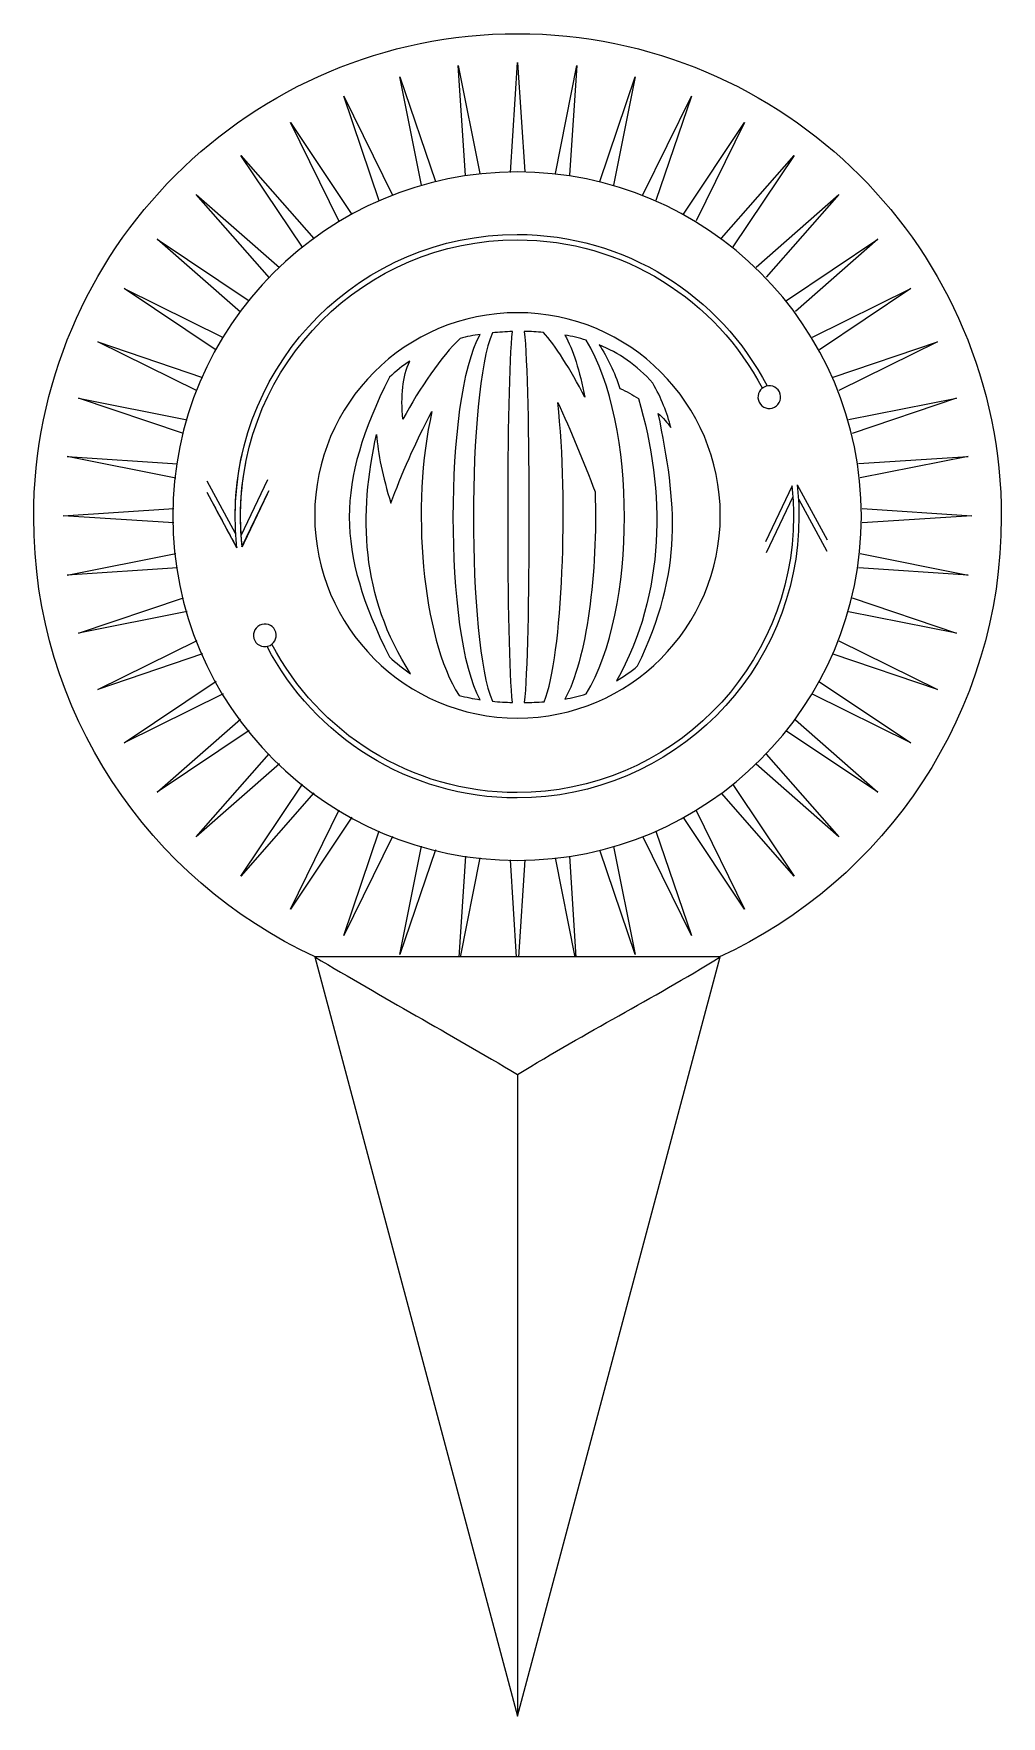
# Model space of a CAD drawing. Header units: inches. Extents: x -0.69 to 0.69, y -1.2 to 1.2.
import ezdxf

# ---------------------------------------------------------------- set-up
doc = ezdxf.new("R2010")
doc.units = ezdxf.units.IN
doc.header["$MEASUREMENT"] = 0
doc.layers.add('Layer 1', color=7, linetype='Continuous')

msp = doc.modelspace()

# ---------------------------------------------------------------- linework, layer by layer
at = {"layer": 'Layer 1', "color": 35, "lineweight": 18}
for points, knots in [([(-0.2882, -0.1166), (-0.5249, -0.0075), (-0.6892, 0.2319), (-0.6892, 0.5097), (-0.6892, 0.5097), (-0.6892, 0.8904), (-0.3806, 1.1989), (0, 1.1989), (0, 1.1989), (0.3806, 1.1989), (0.6892, 0.8904), (0.6892, 0.5097), (0.6892, 0.5097), (0.6892, 0.2315), (0.5244, -0.0082), (0.287, -0.1171)], [0, 0, 0, 0, 0.2, 0.2, 0.2, 0.2, 0.4, 0.4, 0.4, 0.4, 0.6, 0.6, 0.6, 0.6, 1, 1, 1, 1]), ([(-0.0739, 0.9969), (-0.0739, 0.9969), (-0.0843, 1.1536), (-0.0843, 1.1536), (-0.0843, 1.1536), (-0.0843, 1.1536), (-0.0538, 0.9996), (-0.0538, 0.9996)], [0, 0, 0, 0, 0.333333, 0.333333, 0.333333, 0.333333, 1, 1, 1, 1]), ([(-0.0102, 1.0009), (-0.0102, 1.0009), (0, 1.1578), (0, 1.1578), (0, 1.1578), (0, 1.1578), (0.0104, 1.0022), (0.0104, 1.0022)], [0, 0, 0, 0, 0.333333, 0.333333, 0.333333, 0.333333, 1, 1, 1, 1]), ([(0.054, 0.9996), (0.054, 0.9996), (0.0845, 1.1536), (0.0845, 1.1536), (0.0845, 1.1536), (0.0845, 1.1536), (0.0741, 0.9972), (0.0741, 0.9972)], [0, 0, 0, 0, 0.333333, 0.333333, 0.333333, 0.333333, 1, 1, 1, 1]), ([(-0.1366, 0.9829), (-0.1366, 0.9829), (-0.1674, 1.1372), (-0.1674, 1.1372), (-0.1674, 1.1372), (-0.1674, 1.1372), (-0.1168, 0.9882), (-0.1168, 0.9882)], [0, 0, 0, 0, 0.333333, 0.333333, 0.333333, 0.333333, 1, 1, 1, 1]), ([(0.1172, 0.9884), (0.1172, 0.9884), (0.1676, 1.1372), (0.1676, 1.1372), (0.1676, 1.1372), (0.1676, 1.1372), (0.1369, 0.9831), (0.1369, 0.9831)], [0, 0, 0, 0, 0.333333, 0.333333, 0.333333, 0.333333, 1, 1, 1, 1]), ([(-0.1969, 0.9608), (-0.1969, 0.9608), (-0.2476, 1.11), (-0.2476, 1.11), (-0.2476, 1.11), (-0.2476, 1.11), (-0.178, 0.9688), (-0.178, 0.9688)], [0, 0, 0, 0, 0.333333, 0.333333, 0.333333, 0.333333, 1, 1, 1, 1]), ([(0.1785, 0.9691), (0.1785, 0.9691), (0.2478, 1.11), (0.2478, 1.11), (0.2478, 1.11), (0.2478, 1.11), (0.1972, 0.9613), (0.1972, 0.9613)], [0, 0, 0, 0, 0.333333, 0.333333, 0.333333, 0.333333, 1, 1, 1, 1]), ([(-0.2539, 0.9313), (-0.2539, 0.9313), (-0.3236, 1.0725), (-0.3236, 1.0725), (-0.3236, 1.0725), (-0.3236, 1.0725), (-0.2362, 0.9414), (-0.2362, 0.9414)], [0, 0, 0, 0, 0.333333, 0.333333, 0.333333, 0.333333, 1, 1, 1, 1]), ([(0.2364, 0.9419), (0.2364, 0.9419), (0.3236, 1.0725), (0.3236, 1.0725), (0.3236, 1.0725), (0.3236, 1.0725), (0.2543, 0.932), (0.2543, 0.932)], [0, 0, 0, 0, 0.333333, 0.333333, 0.333333, 0.333333, 1, 1, 1, 1]), ([(-0.3064, 0.8945), (-0.3064, 0.8945), (-0.3939, 1.0255), (-0.3939, 1.0255), (-0.3939, 1.0255), (-0.3939, 1.0255), (-0.2899, 0.907), (-0.2899, 0.907)], [0, 0, 0, 0, 0.333333, 0.333333, 0.333333, 0.333333, 1, 1, 1, 1]), ([(0.2907, 0.9075), (0.2907, 0.9075), (0.3941, 1.0255), (0.3941, 1.0255), (0.3941, 1.0255), (0.3941, 1.0255), (0.3069, 0.8952), (0.3069, 0.8952)], [0, 0, 0, 0, 0.333333, 0.333333, 0.333333, 0.333333, 1, 1, 1, 1]), ([(-0.3534, 0.8511), (-0.3534, 0.8511), (-0.4576, 0.9698), (-0.4576, 0.9698), (-0.4576, 0.9698), (-0.4576, 0.9698), (-0.3391, 0.8656), (-0.3391, 0.8656)], [0, 0, 0, 0, 0.333333, 0.333333, 0.333333, 0.333333, 1, 1, 1, 1]), ([(0.3398, 0.8664), (0.3398, 0.8664), (0.4578, 0.9698), (0.4578, 0.9698), (0.4578, 0.9698), (0.4578, 0.9698), (0.3544, 0.8518), (0.3544, 0.8518)], [0, 0, 0, 0, 0.333333, 0.333333, 0.333333, 0.333333, 1, 1, 1, 1]), ([(-0.3948, 0.8019), (-0.3948, 0.8019), (-0.5135, 0.9061), (-0.5135, 0.9061), (-0.5135, 0.9061), (-0.5135, 0.9061), (-0.3822, 0.8184), (-0.3822, 0.8184)], [0, 0, 0, 0, 0.333333, 0.333333, 0.333333, 0.333333, 1, 1, 1, 1]), ([(0.3832, 0.8189), (0.3832, 0.8189), (0.5135, 0.9061), (0.5135, 0.9061), (0.5135, 0.9061), (0.5135, 0.9061), (0.3958, 0.8029), (0.3958, 0.8029)], [0, 0, 0, 0, 0.333333, 0.333333, 0.333333, 0.333333, 1, 1, 1, 1]), ([(-0.4292, 0.7479), (-0.4292, 0.7479), (-0.5605, 0.8356), (-0.5605, 0.8356), (-0.5605, 0.8356), (-0.5605, 0.8356), (-0.4191, 0.7658), (-0.4191, 0.7658)], [0, 0, 0, 0, 0.333333, 0.333333, 0.333333, 0.333333, 1, 1, 1, 1]), ([(0.4203, 0.7663), (0.4203, 0.7663), (0.5605, 0.8356), (0.5605, 0.8356), (0.5605, 0.8356), (0.5605, 0.8356), (0.4304, 0.7486), (0.4304, 0.7486)], [0, 0, 0, 0, 0.333333, 0.333333, 0.333333, 0.333333, 1, 1, 1, 1]), ([(0.2889, 0.5125), (0.2889, 0.353), (0.1595, 0.2236), (0, 0.2236), (0, 0.2236), (-0.1595, 0.2236), (-0.2889, 0.353), (-0.2889, 0.5125), (-0.2889, 0.5125), (-0.2889, 0.672), (-0.1595, 0.8013), (0, 0.8013), (0, 0.8013), (0.1595, 0.8013), (0.2889, 0.672), (0.2889, 0.5125)], [0, 0, 0, 0, 0.2, 0.2, 0.2, 0.2, 0.4, 0.4, 0.4, 0.4, 0.6, 0.6, 0.6, 0.6, 1, 1, 1, 1]), ([(-0.4564, 0.69), (-0.4564, 0.69), (-0.5978, 0.7598), (-0.5978, 0.7598), (-0.5978, 0.7598), (-0.5978, 0.7598), (-0.4486, 0.7089), (-0.4486, 0.7089)], [0, 0, 0, 0, 0.333333, 0.333333, 0.333333, 0.333333, 1, 1, 1, 1]), ([(0.4498, 0.7094), (0.4498, 0.7094), (0.5981, 0.7598), (0.5981, 0.7598), (0.5981, 0.7598), (0.5981, 0.7598), (0.4576, 0.6905), (0.4576, 0.6905)], [0, 0, 0, 0, 0.333333, 0.333333, 0.333333, 0.333333, 1, 1, 1, 1]), ([(-0.4757, 0.629), (-0.4757, 0.629), (-0.6252, 0.6796), (-0.6252, 0.6796), (-0.6252, 0.6796), (-0.6252, 0.6796), (-0.4704, 0.6488), (-0.4704, 0.6488)], [0, 0, 0, 0, 0.333333, 0.333333, 0.333333, 0.333333, 1, 1, 1, 1]), ([(0.4716, 0.6491), (0.4716, 0.6491), (0.6252, 0.6796), (0.6252, 0.6796), (0.6252, 0.6796), (0.6252, 0.6796), (0.4769, 0.6292), (0.4769, 0.6292)], [0, 0, 0, 0, 0.333333, 0.333333, 0.333333, 0.333333, 1, 1, 1, 1]), ([(-0.4869, 0.5657), (-0.4869, 0.5657), (-0.6417, 0.5965), (-0.6417, 0.5965), (-0.6417, 0.5965), (-0.6417, 0.5965), (-0.4842, 0.5861), (-0.4842, 0.5861)], [0, 0, 0, 0, 0.333333, 0.333333, 0.333333, 0.333333, 1, 1, 1, 1]), ([(0.4857, 0.5863), (0.4857, 0.5863), (0.6419, 0.5965), (0.6419, 0.5965), (0.6419, 0.5965), (0.6419, 0.5965), (0.4883, 0.566), (0.4883, 0.566)], [0, 0, 0, 0, 0.333333, 0.333333, 0.333333, 0.333333, 1, 1, 1, 1]), ([(-0.4895, 0.5018), (-0.4895, 0.5018), (-0.6472, 0.512), (-0.6472, 0.512), (-0.6472, 0.512), (-0.6472, 0.512), (-0.4895, 0.5224), (-0.4895, 0.5224)], [0, 0, 0, 0, 0.333333, 0.333333, 0.333333, 0.333333, 1, 1, 1, 1]), ([(0.491, 0.5221), (0.491, 0.5221), (0.6472, 0.512), (0.6472, 0.512), (0.6472, 0.512), (0.6472, 0.512), (0.491, 0.5018), (0.491, 0.5018)], [0, 0, 0, 0, 0.333333, 0.333333, 0.333333, 0.333333, 1, 1, 1, 1]), ([(-0.4842, 0.4379), (-0.4842, 0.4379), (-0.6417, 0.4274), (-0.6417, 0.4274), (-0.6417, 0.4274), (-0.6417, 0.4274), (-0.4869, 0.4582), (-0.4869, 0.4582)], [0, 0, 0, 0, 0.333333, 0.333333, 0.333333, 0.333333, 1, 1, 1, 1]), ([(0.4883, 0.458), (0.4883, 0.458), (0.6419, 0.4274), (0.6419, 0.4274), (0.6419, 0.4274), (0.6419, 0.4274), (0.4857, 0.4379), (0.4857, 0.4379)], [0, 0, 0, 0, 0.333333, 0.333333, 0.333333, 0.333333, 1, 1, 1, 1]), ([(-0.4704, 0.3754), (-0.4704, 0.3754), (-0.6252, 0.3446), (-0.6252, 0.3446), (-0.6252, 0.3446), (-0.6252, 0.3446), (-0.4757, 0.3952), (-0.4757, 0.3952)], [0, 0, 0, 0, 0.333333, 0.333333, 0.333333, 0.333333, 1, 1, 1, 1]), ([(0.4769, 0.395), (0.4769, 0.395), (0.6252, 0.3446), (0.6252, 0.3446), (0.6252, 0.3446), (0.6252, 0.3446), (0.4716, 0.3751), (0.4716, 0.3751)], [0, 0, 0, 0, 0.333333, 0.333333, 0.333333, 0.333333, 1, 1, 1, 1]), ([(-0.4486, 0.315), (-0.4486, 0.315), (-0.5978, 0.2644), (-0.5978, 0.2644), (-0.5978, 0.2644), (-0.5978, 0.2644), (-0.4564, 0.3342), (-0.4564, 0.3342)], [0, 0, 0, 0, 0.333333, 0.333333, 0.333333, 0.333333, 1, 1, 1, 1]), ([(0.4576, 0.3337), (0.4576, 0.3337), (0.5981, 0.2644), (0.5981, 0.2644), (0.5981, 0.2644), (0.5981, 0.2644), (0.4498, 0.3148), (0.4498, 0.3148)], [0, 0, 0, 0, 0.333333, 0.333333, 0.333333, 0.333333, 1, 1, 1, 1]), ([(-0.4191, 0.2581), (-0.4191, 0.2581), (-0.5605, 0.1884), (-0.5605, 0.1884), (-0.5605, 0.1884), (-0.5605, 0.1884), (-0.4292, 0.276), (-0.4292, 0.276)], [0, 0, 0, 0, 0.333333, 0.333333, 0.333333, 0.333333, 1, 1, 1, 1]), ([(0.4302, 0.2753), (0.4302, 0.2753), (0.5605, 0.1884), (0.5605, 0.1884), (0.5605, 0.1884), (0.5605, 0.1884), (0.4203, 0.2576), (0.4203, 0.2576)], [0, 0, 0, 0, 0.333333, 0.333333, 0.333333, 0.333333, 1, 1, 1, 1]), ([(-0.3822, 0.2058), (-0.3822, 0.2058), (-0.5135, 0.1181), (-0.5135, 0.1181), (-0.5135, 0.1181), (-0.5135, 0.1181), (-0.3948, 0.222), (-0.3948, 0.222)], [0, 0, 0, 0, 0.333333, 0.333333, 0.333333, 0.333333, 1, 1, 1, 1]), ([(0.3958, 0.2213), (0.3958, 0.2213), (0.5135, 0.1181), (0.5135, 0.1181), (0.5135, 0.1181), (0.5135, 0.1181), (0.3832, 0.2051), (0.3832, 0.2051)], [0, 0, 0, 0, 0.333333, 0.333333, 0.333333, 0.333333, 1, 1, 1, 1]), ([(-0.3391, 0.1583), (-0.3391, 0.1583), (-0.4576, 0.0544), (-0.4576, 0.0544), (-0.4576, 0.0544), (-0.4576, 0.0544), (-0.3537, 0.1729), (-0.3537, 0.1729)], [0, 0, 0, 0, 0.333333, 0.333333, 0.333333, 0.333333, 1, 1, 1, 1]), ([(0.3544, 0.1721), (0.3544, 0.1721), (0.4578, 0.0544), (0.4578, 0.0544), (0.4578, 0.0544), (0.4578, 0.0544), (0.3398, 0.1578), (0.3398, 0.1578)], [0, 0, 0, 0, 0.333333, 0.333333, 0.333333, 0.333333, 1, 1, 1, 1]), ([(-0.2899, 0.1169), (-0.2899, 0.1169), (-0.3939, -0.0016), (-0.3939, -0.0016), (-0.3939, -0.0016), (-0.3939, -0.0016), (-0.3064, 0.1295), (-0.3064, 0.1295)], [0, 0, 0, 0, 0.333333, 0.333333, 0.333333, 0.333333, 1, 1, 1, 1]), ([(0.3069, 0.1288), (0.3069, 0.1288), (0.3941, -0.0016), (0.3941, -0.0016), (0.3941, -0.0016), (0.3941, -0.0016), (0.2907, 0.1164), (0.2907, 0.1164)], [0, 0, 0, 0, 0.333333, 0.333333, 0.333333, 0.333333, 1, 1, 1, 1]), ([(-0.2362, 0.0825), (-0.2362, 0.0825), (-0.3236, -0.0485), (-0.3236, -0.0485), (-0.3236, -0.0485), (-0.3236, -0.0485), (-0.2539, 0.0927), (-0.2539, 0.0927)], [0, 0, 0, 0, 0.333333, 0.333333, 0.333333, 0.333333, 1, 1, 1, 1]), ([(0.2543, 0.0919), (0.2543, 0.0919), (0.3236, -0.0485), (0.3236, -0.0485), (0.3236, -0.0485), (0.3236, -0.0485), (0.2364, 0.082), (0.2364, 0.082)], [0, 0, 0, 0, 0.333333, 0.333333, 0.333333, 0.333333, 1, 1, 1, 1]), ([(-0.178, 0.0551), (-0.178, 0.0551), (-0.2476, -0.0861), (-0.2476, -0.0861), (-0.2476, -0.0861), (-0.2476, -0.0861), (-0.1969, 0.0631), (-0.1969, 0.0631)], [0, 0, 0, 0, 0.333333, 0.333333, 0.333333, 0.333333, 1, 1, 1, 1]), ([(0.1972, 0.0626), (0.1972, 0.0626), (0.2478, -0.0861), (0.2478, -0.0861), (0.2478, -0.0861), (0.2478, -0.0861), (0.1785, 0.0549), (0.1785, 0.0549)], [0, 0, 0, 0, 0.333333, 0.333333, 0.333333, 0.333333, 1, 1, 1, 1]), ([(-0.1168, 0.0358), (-0.1168, 0.0358), (-0.1674, -0.1132), (-0.1674, -0.1132), (-0.1674, -0.1132), (-0.1674, -0.1132), (-0.1366, 0.0411), (-0.1366, 0.0411)], [0, 0, 0, 0, 0.333333, 0.333333, 0.333333, 0.333333, 1, 1, 1, 1]), ([(0.1369, 0.0408), (0.1369, 0.0408), (0.1676, -0.1132), (0.1676, -0.1132), (0.1676, -0.1132), (0.1676, -0.1132), (0.1172, 0.0355), (0.1172, 0.0355)], [0, 0, 0, 0, 0.333333, 0.333333, 0.333333, 0.333333, 1, 1, 1, 1]), ([(0, -1.1989), (0, -1.1989), (-0.2889, -0.1168), (-0.2889, -0.1168), (-0.2889, -0.1168), (-0.2889, -0.1168), (0.2889, -0.1168), (0.2889, -0.1168), (0.2889, -0.1168), (0.2889, -0.1168), (0, -1.1989), (0, -1.1989)], [0, 0, 0, 0, 0.25, 0.25, 0.25, 0.25, 0.5, 0.5, 0.5, 0.5, 1, 1, 1, 1]), ([(-0.2889, -0.1168), (-0.1893, -0.1759), (-0.0995, -0.2251), (0, -0.2842), (0, -0.2842), (0.1012, -0.2225), (0.1877, -0.1785), (0.2889, -0.1168)], [0, 0, 0, 0, 0.333333, 0.333333, 0.333333, 0.333333, 1, 1, 1, 1])]:
    msp.add_open_spline(points, degree=3, knots=knots, dxfattribs=at)
at = {"layer": 'Layer 1', "lineweight": 9}
for points, knots in [([(0.4899, 0.5113), (0.4899, 0.2404), (0.2703, 0.0208), (-0.0006, 0.0208), (-0.0006, 0.0208), (-0.2715, 0.0208), (-0.4911, 0.2404), (-0.4911, 0.5113), (-0.4911, 0.5113), (-0.4911, 0.7822), (-0.2715, 1.0018), (-0.0006, 1.0018), (-0.0006, 1.0018), (0.2703, 1.0018), (0.4899, 0.7822), (0.4899, 0.5113)], [0, 0, 0, 0, 0.2, 0.2, 0.2, 0.2, 0.4, 0.4, 0.4, 0.4, 0.6, 0.6, 0.6, 0.6, 1, 1, 1, 1]), ([(-0.1632, 0.6495), (-0.1391, 0.6942), (-0.1089, 0.7386), (-0.0819, 0.7646), (-0.0819, 0.7646), (-0.0722, 0.7671), (-0.0626, 0.769), (-0.0532, 0.7704), (-0.0532, 0.7704), (-0.1043, 0.6804), (-0.1043, 0.3399), (-0.0532, 0.2498), (-0.0532, 0.2498), (-0.0631, 0.2513), (-0.0731, 0.2533), (-0.0833, 0.256), (-0.0833, 0.256), (-0.136, 0.3374), (-0.1523, 0.5276), (-0.1219, 0.6605), (-0.1219, 0.6605), (-0.1454, 0.6165), (-0.1659, 0.5697), (-0.1803, 0.5297), (-0.1803, 0.5297), (-0.1922, 0.5681), (-0.1987, 0.6001), (-0.2007, 0.6277), (-0.2007, 0.6277), (-0.2263, 0.5148), (-0.2238, 0.3971), (-0.1522, 0.2869), (-0.1522, 0.2869), (-0.1626, 0.2938), (-0.1728, 0.3019), (-0.1825, 0.311), (-0.1825, 0.311), (-0.2586, 0.4637), (-0.2586, 0.5566), (-0.1825, 0.7092), (-0.1825, 0.7092), (-0.1732, 0.718), (-0.1635, 0.7257), (-0.1536, 0.7324), (-0.1536, 0.7324), (-0.164, 0.7101), (-0.1665, 0.6825), (-0.1632, 0.6495)], [0, 0, 0, 0, 0.076923, 0.076923, 0.076923, 0.076923, 0.153846, 0.153846, 0.153846, 0.153846, 0.230769, 0.230769, 0.230769, 0.230769, 0.307692, 0.307692, 0.307692, 0.307692, 0.384615, 0.384615, 0.384615, 0.384615, 0.461538, 0.461538, 0.461538, 0.461538, 0.538462, 0.538462, 0.538462, 0.538462, 0.615385, 0.615385, 0.615385, 0.615385, 0.692308, 0.692308, 0.692308, 0.692308, 0.769231, 0.769231, 0.769231, 0.769231, 0.846154, 0.846154, 0.846154, 0.846154, 1, 1, 1, 1]), ([(-0.0358, 0.7726), (-0.0261, 0.7736), (-0.0167, 0.7741), (-0.0073, 0.7744), (-0.0073, 0.7744), (-0.0156, 0.6983), (-0.0156, 0.3219), (-0.0073, 0.2459), (-0.0073, 0.2459), (-0.0167, 0.2461), (-0.0261, 0.2467), (-0.0358, 0.2476), (-0.0358, 0.2476), (-0.0718, 0.3301), (-0.0718, 0.6901), (-0.0358, 0.7726)], [0, 0, 0, 0, 0.2, 0.2, 0.2, 0.2, 0.4, 0.4, 0.4, 0.4, 0.6, 0.6, 0.6, 0.6, 1, 1, 1, 1]), ([(0.0573, 0.6734), (0.0732, 0.5336), (0.0639, 0.3112), (0.0382, 0.247), (0.0382, 0.247), (0.0286, 0.2462), (0.0191, 0.2458), (0.0097, 0.2457), (0.0097, 0.2457), (0.0184, 0.3222), (0.0184, 0.698), (0.0097, 0.7745), (0.0097, 0.7745), (0.0187, 0.7744), (0.0277, 0.774), (0.0369, 0.7733), (0.0369, 0.7733), (0.0535, 0.7552), (0.075, 0.7211), (0.096, 0.6807), (0.096, 0.6807), (0.0888, 0.7178), (0.079, 0.7495), (0.0675, 0.7694), (0.0675, 0.7694), (0.0775, 0.7677), (0.0876, 0.7653), (0.0979, 0.7621), (0.0979, 0.7621), (0.1704, 0.6432), (0.1704, 0.3771), (0.0979, 0.2581), (0.0979, 0.2581), (0.0876, 0.2549), (0.0775, 0.2525), (0.0675, 0.2508), (0.0675, 0.2508), (0.0982, 0.3049), (0.1148, 0.432), (0.1104, 0.5462), (0.1104, 0.5462), (0.0945, 0.5891), (0.0754, 0.6342), (0.0573, 0.6734)], [0, 0, 0, 0, 0.083333, 0.083333, 0.083333, 0.083333, 0.166667, 0.166667, 0.166667, 0.166667, 0.25, 0.25, 0.25, 0.25, 0.333333, 0.333333, 0.333333, 0.333333, 0.416667, 0.416667, 0.416667, 0.416667, 0.5, 0.5, 0.5, 0.5, 0.583333, 0.583333, 0.583333, 0.583333, 0.666667, 0.666667, 0.666667, 0.666667, 0.75, 0.75, 0.75, 0.75, 0.833333, 0.833333, 0.833333, 0.833333, 1, 1, 1, 1]), ([(0.1926, 0.7009), (0.205, 0.6799), (0.2132, 0.6581), (0.2185, 0.6377), (0.2185, 0.6377), (0.2134, 0.6446), (0.2073, 0.6512), (0.2006, 0.6575), (0.2006, 0.6575), (0.2268, 0.5299), (0.2371, 0.4337), (0.171, 0.2979), (0.171, 0.2979), (0.1614, 0.2898), (0.1514, 0.2828), (0.1412, 0.2769), (0.1412, 0.2769), (0.2111, 0.4023), (0.2114, 0.5454), (0.1722, 0.6791), (0.1722, 0.6791), (0.1639, 0.6843), (0.1551, 0.689), (0.146, 0.6933), (0.146, 0.6933), (0.138, 0.7166), (0.1281, 0.7381), (0.1165, 0.7554), (0.1165, 0.7554), (0.1433, 0.7445), (0.1706, 0.7265), (0.1926, 0.7009)], [0, 0, 0, 0, 0.111111, 0.111111, 0.111111, 0.111111, 0.222222, 0.222222, 0.222222, 0.222222, 0.333333, 0.333333, 0.333333, 0.333333, 0.444444, 0.444444, 0.444444, 0.444444, 0.555556, 0.555556, 0.555556, 0.555556, 0.666667, 0.666667, 0.666667, 0.666667, 0.777778, 0.777778, 0.777778, 0.777778, 1, 1, 1, 1])]:
    msp.add_open_spline(points, degree=3, knots=knots, dxfattribs=at)
at = {"layer": 'Layer 1', "color": 35, "lineweight": 9}
for points, knots in [([(-0.4021, 0.5113), (-0.4021, 0.733), (-0.2224, 0.9128), (-0.0006, 0.9128), (-0.0006, 0.9128), (0.1542, 0.9128), (0.2885, 0.8252), (0.3555, 0.6969)], [0, 0, 0, 0, 0.333333, 0.333333, 0.333333, 0.333333, 1, 1, 1, 1]), ([(-0.3921, 0.4679), (-0.3937, 0.4821), (-0.3945, 0.4966), (-0.3945, 0.5113), (-0.3945, 0.5113), (-0.3945, 0.7288), (-0.2181, 0.9051), (-0.0006, 0.9051), (-0.0006, 0.9051), (0.1513, 0.9051), (0.2831, 0.8192), (0.3488, 0.6933)], [0, 0, 0, 0, 0.25, 0.25, 0.25, 0.25, 0.5, 0.5, 0.5, 0.5, 1, 1, 1, 1]), ([(0.3731, 0.6884), (0.3771, 0.6805), (0.374, 0.6707), (0.366, 0.6666), (0.366, 0.6666), (0.3581, 0.6626), (0.3483, 0.6657), (0.3443, 0.6737), (0.3443, 0.6737), (0.3402, 0.6816), (0.3434, 0.6914), (0.3513, 0.6954), (0.3513, 0.6954), (0.3593, 0.6995), (0.369, 0.6963), (0.3731, 0.6884)], [0, 0, 0, 0, 0.2, 0.2, 0.2, 0.2, 0.4, 0.4, 0.4, 0.4, 0.6, 0.6, 0.6, 0.6, 1, 1, 1, 1]), ([(-0.4422, 0.5446), (-0.4277, 0.5177), (-0.4057, 0.4773), (-0.3996, 0.466), (-0.3996, 0.466), (-0.4027, 0.4966), (-0.4051, 0.5437), (-0.3924, 0.5993)], [0, 0, 0, 0, 0.333333, 0.333333, 0.333333, 0.333333, 1, 1, 1, 1]), ([(-0.3544, 0.5476), (-0.367, 0.521), (-0.3795, 0.4944), (-0.3921, 0.4677), (-0.3921, 0.4677), (-0.3978, 0.5177), (-0.3922, 0.5624), (-0.3872, 0.5872)], [0, 0, 0, 0, 0.333333, 0.333333, 0.333333, 0.333333, 1, 1, 1, 1]), ([(0.3984, 0.5562), (0.4001, 0.5414), (0.4009, 0.5265), (0.4009, 0.5113), (0.4009, 0.5113), (0.4009, 0.2896), (0.2211, 0.1098), (-0.0006, 0.1098), (-0.0006, 0.1098), (-0.1554, 0.1098), (-0.2897, 0.1974), (-0.3567, 0.3257)], [0, 0, 0, 0, 0.25, 0.25, 0.25, 0.25, 0.5, 0.5, 0.5, 0.5, 1, 1, 1, 1]), ([(0.3909, 0.5547), (0.3924, 0.5405), (0.3932, 0.526), (0.3932, 0.5113), (0.3932, 0.5113), (0.3932, 0.2938), (0.2169, 0.1174), (-0.0006, 0.1174), (-0.0006, 0.1174), (-0.1523, 0.1174), (-0.284, 0.2032), (-0.3498, 0.3289)], [0, 0, 0, 0, 0.25, 0.25, 0.25, 0.25, 0.5, 0.5, 0.5, 0.5, 1, 1, 1, 1]), ([(-0.3743, 0.3342), (-0.3783, 0.3421), (-0.3752, 0.3519), (-0.3672, 0.3559), (-0.3672, 0.3559), (-0.3593, 0.36), (-0.3496, 0.3569), (-0.3455, 0.3489), (-0.3455, 0.3489), (-0.3414, 0.341), (-0.3446, 0.3312), (-0.3525, 0.3272), (-0.3525, 0.3272), (-0.3605, 0.3231), (-0.3702, 0.3262), (-0.3743, 0.3342)], [0, 0, 0, 0, 0.2, 0.2, 0.2, 0.2, 0.4, 0.4, 0.4, 0.4, 0.6, 0.6, 0.6, 0.6, 1, 1, 1, 1])]:
    msp.add_open_spline(points, degree=3, knots=knots, dxfattribs=at)
for points in [[(-0.4015, 0.4866), (-0.4015, 0.4866), (-0.4419, 0.561), (-0.4419, 0.561)], [(-0.3935, 0.4838), (-0.3935, 0.4838), (-0.3555, 0.5636), (-0.3555, 0.5636)], [(0.3913, 0.5548), (0.3913, 0.5548), (0.3532, 0.475), (0.3532, 0.475)], [(0.3984, 0.5562), (0.3984, 0.5562), (0.441, 0.4776), (0.441, 0.4776)], [(-0.3996, 0.4664), (-0.3996, 0.4664), (-0.4422, 0.545), (-0.4422, 0.545)], [(-0.3925, 0.4678), (-0.3925, 0.4678), (-0.3544, 0.5476), (-0.3544, 0.5476)], [(0.3923, 0.5388), (0.3923, 0.5388), (0.3543, 0.459), (0.3543, 0.459)], [(0.4003, 0.536), (0.4003, 0.536), (0.4407, 0.4616), (0.4407, 0.4616)], [(0.4003, 0.536), (0.4003, 0.536), (0.4003, 0.536), (0.4003, 0.536)]]:
    msp.add_open_spline(points, degree=3, dxfattribs=at)
at = {"layer": 'Layer 1', "color": 35, "lineweight": 18}
for points in [[(-0.0739, 0.027), (-0.0739, 0.027), (-0.0836, -0.1173), (-0.0836, -0.1173)], [(-0.0538, 0.0244), (-0.0538, 0.0244), (-0.0819, -0.1173), (-0.0819, -0.1173)], [(0.0821, -0.1173), (0.0821, -0.1173), (0.054, 0.0244), (0.054, 0.0244)], [(0.0838, -0.1173), (0.0838, -0.1173), (0.0744, 0.0268), (0.0744, 0.0268)], [(-0.0012, -0.1173), (-0.0012, -0.1173), (-0.0102, 0.0217), (-0.0102, 0.0217)], [(0.0104, 0.0217), (0.0104, 0.0217), (0.0012, -0.1173), (0.0012, -0.1173)], [(0, -0.2842), (0, -0.2842), (0, -1.1989), (0, -1.1989)]]:
    msp.add_open_spline(points, degree=3, dxfattribs=at)

doc.saveas('drawing.dxf')
